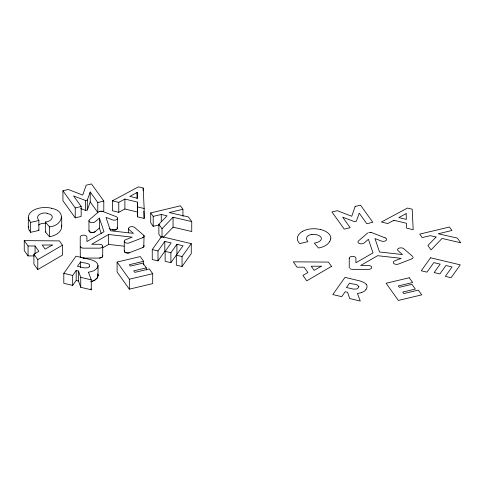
<?xml version="1.0" encoding="UTF-8"?>
<svg xmlns="http://www.w3.org/2000/svg" width="485" height="485" viewBox="0 0 485 485"><rect width="100%" height="100%" fill="white"/><g stroke="black" fill="none" stroke-linecap="round" stroke-linejoin="round"><path stroke-width="0.73" d="M80.298 256.547L80.225 247.029M51.495 208.32C67.057 210.975 62.541 225.822 49.488 226.828L45.347 221.978C51.192 222.009 56.254 215.158 47.748 213.606M61.71 216.94L61.71 226.877C61.268 232.848 54.672 235.856 49.488 236.765L45.347 231.915L45.347 221.978M95.078 231.733L93.411 232.479L91.338 232.503L89.652 231.83L88.961 230.648L89.343 231.551L90.434 232.254L93.635 232.424L94.981 231.812L99.395 228.029L99.395 218.092L95.078 221.803A3.346 1.928 0 0 1 90.434 222.324A3.346 1.928 0 0 1 89.531 219.644L98.352 212.078A3.268 1.885 0 0 1 98.734 211.806A2.116 1.225 0 0 1 99.013 211.66A2.383 1.376 0 0 1 99.425 211.49L99.516 211.466M144.063 246.04L143.772 246.877L144.063 236.14A1.57 0.903 0 0 0 144.075 235.989M97.74 274.061C98.867 275.729 95.963 281.221 98.037 275.468L98.037 265.537C97.655 261.585 92.938 260.293 89.731 259.433L75.999 256.183L63.796 273.364L63.796 283.295L72.683 285.398L76.194 280.457L76.194 270.521L78.515 271.073L80.74 277.371L80.74 287.308L91.265 289.8L91.265 279.863L88.403 272.146A11.482 6.626 0 0 0 89.622 272.018L94.145 270.654L97.049 268.193M117.588 218.244L117.588 228.18C116.388 231.515 111.229 229.763 109.167 228.532M142.59 237.753L129.471 242.846A3.34 1.928 0 0 1 124.833 242.324A3.34 1.928 0 0 1 125.742 239.645L132.156 237.153L108.61 234.491L91.641 244.288L99.376 244.288A3.346 1.928 0 0 1 102.723 246.216L102.717 256.201L101.795 257.486L99.54 258.081L83.578 258.081M129.471 252.782L127.555 253.109L125.688 252.758L124.518 251.915L124.342 250.763L124.433 251.782L125.348 252.606L128.543 253.031L143.039 247.477L142.651 247.665M98.037 265.537L97.085 268.144M117.588 228.18L117.127 227.198L117.443 228.738L115.794 229.89L112.374 229.781M102.717 256.153L102.571 255.583L102.614 256.632L101.741 257.517L99.376 258.081M80.643 208.562L85.572 210.423L87.312 210.017L87.312 200.081L90.216 191.981L97.788 202.53L97.788 212.46L90.216 201.918L90.216 191.981M87.312 210.017L90.216 201.918M89.495 266.55C91.374 262.252 81.407 263.349 80.589 261.864L77.436 266.301L84.451 267.914L87.543 267.811A3.553 2.049 0 0 0 88.531 267.411L89.464 266.592M311.976 234.473A7.614 4.395 0 0 1 314.122 234.413A8.645 4.995 0 0 1 316.681 234.788C319.045 235.14 322.792 237.365 320.937 240.057A7.505 4.335 0 0 1 319.518 241.342A8.518 4.917 0 0 1 318.342 241.948A11.567 6.681 0 0 1 317.196 242.379L314.365 243.179L318.5 248.029L319.906 247.689A19.206 11.088 0 0 0 322.313 246.998A15.653 9.039 0 0 0 324.58 246.065A15.465 8.93 0 0 0 326.878 244.628A18.539 10.7 0 0 0 328.418 243.215A23.347 13.483 0 0 0 329.206 242.264L329.685 241.566M72.683 285.398L72.683 275.468L76.194 270.521M170.896 262.664L170.896 252.727L176.916 244.307L183.039 245.768L170.896 262.664L165.142 261.294L165.142 251.357L171.163 242.936L164.809 241.421L164.809 251.357L158.001 260.881L152.254 259.511L152.254 249.575L161.541 236.577L191.272 243.664L191.272 253.594L182.057 266.483L176.31 265.113L176.31 255.183L182.057 256.553L191.272 243.664M158.001 260.881L158.001 250.945L164.809 241.421M366.09 289.345L366.06 289.387A11.282 6.517 0 0 1 361.695 292.546M143.669 237.056L143.675 237.044A1.843 1.061 0 0 0 143.802 236.898A3.377 1.952 0 0 0 144.063 236.14M161.238 237.541L158.88 234.243L158.88 224.312L167.07 215.825L161.262 214.461L153.205 216.383L150.72 212.909L180.438 205.816L182.93 209.29L182.93 216.383M162.026 237.22L162.026 228.708L173.066 217.244L191.739 221.596L191.739 231.527L173.066 227.18L163.027 237.595M38.539 225.004L41.589 223.446L45.766 223.203M143.518 247.138L143.233 247.356M412.123 258.699L412.135 258.693A1.891 1.091 0 0 0 412.311 258.578M62.474 245.161L62.474 255.098L37.775 269.557L37.775 259.627L62.474 245.161L59.425 240.887L24.25 240.639L24.25 250.575L28.063 255.928L34.368 255.916M102.735 247.817L108.61 244.428L124.063 246.168M37.775 269.557L33.895 264.119L33.895 254.182L38.891 251.345L35.066 245.98L28.063 245.992L24.25 240.639M137.128 192.436L129.81 196.389L137.346 198.213L137.128 192.436L137.128 198.82M112.405 200.82L118.776 202.366L124.894 199.062L137.467 202.112L137.637 216.874L144.16 218.45L144.16 208.514L143.184 188.016L138.431 186.864L112.405 200.82L112.405 210.757L118.776 212.303L124.894 208.999L137.467 212.042L137.637 216.874M368.703 232.606L368.873 232.564A3.334 1.922 0 0 1 370.152 232.418L370.382 232.424M45.347 231.915L45.911 231.763M87.312 200.081L85.572 200.493L73.611 195.97L81.171 206.501L81.171 216.437L75.236 217.856L62.923 200.705L62.923 190.769L68.276 189.489L82.747 195.079L86.136 185.221L91.489 183.936L103.796 201.093L103.796 211.03L101.129 211.666M62.923 190.769L75.236 207.926L81.171 206.501M150.72 212.909L150.72 222.845L153.205 226.319L159.068 224.919M97.788 202.53L103.796 201.093M182.93 209.29L169.192 212.569L188.386 216.916L191.739 221.596M146.318 270L146.318 267.872L133.714 270.866L134.794 272.376L149.307 268.926L152.696 273.679L152.696 283.61L129.337 289.169L117.091 272L117.091 262.064L140.256 256.553L143.651 261.306L143.651 264.852M143.651 261.306L129.325 264.713L130.326 266.113L142.929 263.119L146.318 267.872M117.091 262.064L129.337 279.233L152.696 273.679M29.088 220.196L30.652 222.397L38.885 220.487L38.885 230.423L30.652 232.333L29.088 230.126M90.986 281.712L94.605 280.33L97.079 278.081L94.605 280.33L90.798 281.749M370.546 232.436L371.049 232.497M83.068 258.062L83.39 258.081L82.929 258.044M102.165 211.321L102.214 211.327A2.183 1.261 0 0 1 102.414 211.369A3.34 1.928 0 0 1 102.99 211.545L116.109 216.643A3.34 1.928 0 0 1 117.018 219.323A3.34 1.928 0 0 1 112.381 219.844L105.96 217.353L110.501 230.775L133.442 233.364L129.125 229.654A3.34 1.928 0 0 1 130.035 226.974A3.34 1.928 0 0 1 134.672 227.501L143.493 235.073A3.346 1.934 0 0 1 143.809 235.407A1.655 0.952 0 0 1 143.893 235.552M371.225 232.527L371.425 232.57A3.334 1.922 0 0 1 371.989 232.745L385.12 237.838M47.669 213.588C43.456 211.436 34.12 215.067 38.885 220.487M320.433 229.502L320.506 229.52A16.46 9.506 0 0 1 330.812 238.972M152.254 249.575L158.001 250.945M63.796 273.364L72.683 275.468M80.74 277.371L91.265 279.863M76.194 280.457L78.515 281.009L80.74 287.308M165.142 251.357L170.896 252.727M137.637 206.937L144.16 208.514M351.079 269.139L351.286 269.193A2.401 1.388 0 0 0 351.558 269.248M80.837 257.262L81.486 257.662L80.795 257.226M80.686 257.123L80.413 256.777M80.662 247.168L80.655 247.156A2.498 1.443 0 0 1 80.389 246.81M158.88 224.312L162.026 228.708M33.895 254.182L37.775 259.627M38.557 229.896L38.885 230.423M143.93 245.549L144.033 245.859M97.709 273.989L98.037 275.468M90.907 288.836L91.265 289.8M61.371 225.04L61.71 226.877M99.395 218.092L104.002 231.691L86.912 241.56L86.912 237.092A3.34 1.928 0 0 0 83.566 235.158A3.34 1.928 0 0 0 80.225 237.092L80.225 246.216A3.219 1.861 0 0 0 80.261 246.507A3.152 1.819 0 0 0 80.298 246.61M99.395 228.029L101.335 233.752M143.815 211.127L144.16 218.45M349.236 258.293L349.236 267.411A3.219 1.855 0 0 0 349.279 267.702M182.057 256.553L182.057 266.483M176.916 244.307L176.916 254.243M173.066 217.244L173.066 227.18M161.262 214.461L161.262 221.554M153.205 216.383L153.205 226.319M143.184 188.016L143.184 190.854M137.467 202.112L137.467 212.042M137.346 203.179L137.346 208.15M129.337 279.233L129.337 289.169M128.555 228.581L128.555 232.836M124.894 199.062L124.894 208.999M124.263 241.245L124.263 251.181M118.776 202.366L118.776 212.303M108.61 234.491L108.61 244.428M88.961 220.754L88.961 230.69M85.572 200.493L85.572 210.423M80.589 261.864L80.589 267.538M78.515 271.073L78.515 281.009M75.236 207.926L75.236 217.856M49.488 226.828L49.488 236.765M35.066 245.98L35.066 253.788M30.652 222.397L30.652 232.333M28.306 217.365L28.306 227.295M28.063 245.992L28.063 255.928M29.221 230.102A16.787 9.694 0 0 1 28.445 226.519M29.221 220.172A16.787 9.694 0 0 1 33.768 210.102A16.787 9.694 0 0 1 51.483 208.21M143.117 237.498A1.837 1.061 0 0 0 143.299 237.377A2.298 1.328 0 0 0 143.451 237.268M143.026 237.553A3.377 1.952 0 0 1 142.578 237.765M143.93 235.619A2.528 1.461 0 0 1 144.039 235.922M101.529 211.236A2.431 1.4 0 0 1 102.038 211.296M101.135 211.224A2.407 1.388 0 0 1 101.371 211.23M99.819 211.381A3.268 1.885 0 0 1 101.074 211.242M99.661 211.411A1.643 0.952 0 0 1 99.855 211.363M80.771 247.271A3.043 1.758 0 0 0 80.88 247.362A3.322 1.916 0 0 0 81.583 247.768A2.952 1.704 0 0 0 81.747 247.835M82.547 248.053A2.504 1.443 0 0 1 82.05 247.938M82.905 248.108A3.134 1.807 0 0 0 83.578 248.15L99.376 248.15A3.346 1.928 0 0 0 102.723 246.216M366.381 284.44A10.925 6.305 0 0 1 366.011 289.315M366.266 284.465A11.034 6.372 0 0 0 363.295 282.215A16.478 9.512 0 0 0 358.73 280.645L345.011 277.378L332.807 294.559L341.695 296.662L345.205 291.721L347.533 292.273L349.752 298.572L360.276 301.064L357.415 293.346L358.633 293.219A10.349 5.978 0 0 0 361.652 292.503M302.216 231.509A16.254 9.385 0 0 1 320.403 229.538M330.673 238.972A17.806 10.282 0 0 1 329.685 241.566M311.958 234.419A6.687 3.862 0 0 0 307.108 236.783A9.148 5.28 0 0 0 306.829 237.262A7.487 4.323 0 0 0 306.55 238.972A10.64 6.141 0 0 0 306.847 239.857A21.17 12.222 0 0 0 307.381 240.839L307.896 241.688L299.663 243.597L299.027 242.773A21.601 12.471 0 0 1 297.978 241.154A15.538 8.973 0 0 1 297.608 236.838A18.551 10.712 0 0 1 298.117 235.728A21.91 12.646 0 0 1 298.857 234.564A18.721 10.809 0 0 1 299.494 233.782A16.745 9.664 0 0 1 300.482 232.83A16.569 9.567 0 0 1 302.282 231.545M413.075 257.335A3.377 1.946 0 0 1 412.832 258.081M412.044 258.754A3.377 1.946 0 0 1 411.595 258.96L398.488 264.046A3.346 1.928 0 0 1 393.844 263.525A3.346 1.928 0 0 1 394.754 260.845L401.174 258.347L377.621 255.692L360.652 265.483L368.388 265.483A3.346 1.934 0 0 1 371.734 267.417A3.346 1.934 0 0 1 368.388 269.351L352.589 269.345A3.122 1.807 0 0 1 352.086 269.327M350.594 268.969A3.304 1.91 0 0 1 349.891 268.563M349.236 258.293A3.346 1.928 0 0 1 352.583 256.359A3.346 1.928 0 0 1 355.923 258.287L355.923 262.755L373.013 252.891L368.412 239.293L364.089 242.997A3.346 1.928 0 0 1 359.452 243.525A3.346 1.928 0 0 1 358.542 240.845L367.363 233.273A3.268 1.885 0 0 1 367.745 233M385.12 237.838A3.34 1.928 0 0 1 386.03 240.518A3.34 1.928 0 0 1 381.392 241.045L374.972 238.553L379.519 251.97L402.453 254.558L398.137 250.854A3.346 1.928 0 0 1 399.046 248.174A3.346 1.928 0 0 1 403.69 248.696L412.505 256.274A3.292 1.898 0 0 1 412.82 256.607M358.87 286.714L357.542 288.611A3.553 2.049 0 0 1 356.554 289.005L353.462 289.108L346.454 287.496L349.6 283.064C352.061 284.604 357.457 283.404 358.87 286.714M355.147 206.416L351.764 216.274L337.287 210.684L331.934 211.969L344.247 229.12L350.182 227.701L342.622 217.171L354.583 221.687L356.323 221.281L359.233 213.182L366.799 223.724L372.813 222.294L360.5 205.137L355.147 206.416M430.559 257.777L421.265 270.775L427.012 272.146L433.82 262.621L440.18 264.137L434.16 272.558L439.907 273.928L445.927 265.507L452.056 266.962L445.327 276.377L451.074 277.747L460.283 264.858L430.559 257.777M436.082 237.019L427.891 245.507L431.038 249.902L442.077 238.444L460.75 242.791L457.397 238.117L438.204 233.77L451.941 230.49L449.45 227.016L419.731 234.109L422.217 237.583L430.28 235.655L436.082 237.019M331.485 266.362L306.787 280.821L302.907 275.383L307.902 272.546L304.083 267.18L297.081 267.193L293.261 261.839L328.436 262.082L331.485 266.362M52.344 245.016L45.135 249.126L42.213 245.022L52.344 245.016M321.361 266.21L314.147 270.321L311.224 266.223L321.361 266.21M393.905 220.263L387.788 223.567L381.416 222.021L407.448 208.059L412.195 209.211L413.178 229.714L406.648 228.138L406.478 223.306L393.905 220.263M406.139 213.63L398.822 217.589L406.357 219.414L406.139 213.63M409.267 277.753L386.102 283.264L398.355 300.433L421.707 294.874L418.319 290.121L403.805 293.577L402.726 292.067L415.33 289.066L411.941 284.313L399.337 287.314L398.337 285.914L412.662 282.506L409.267 277.753"/></g></svg>
